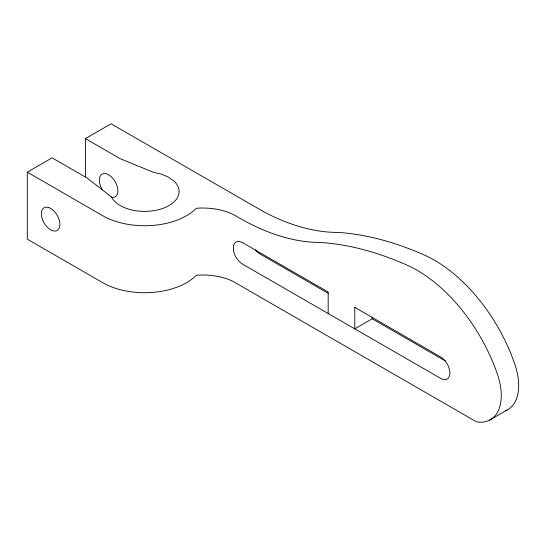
<?xml version="1.0" encoding="UTF-8"?>
<svg xmlns="http://www.w3.org/2000/svg" width="546" height="546" viewBox="0 0 546 546"><rect width="100%" height="100%" fill="white"/><g stroke="black" fill="none" stroke-linecap="round" stroke-linejoin="round"><path stroke-width="0.82" d="M233.552 245.427L233.538 250.983A13.124 7.583 60 0 0 242.513 264.1L354.77 328.829L372.208 318.782L372.215 317.137M27.3 172.161L103.187 215.977A59.282 34.227 0 0 0 196.307 208.279A46.785 27.013 0 0 1 235.865 215.936A256.961 148.362 60 0 0 319.949 242.472L323.034 242.622A422.577 243.994 60 0 1 405.391 264.394L406.845 265.069A126.488 73.028 60 0 1 498.034 376.003A52.962 30.576 60 0 1 476.569 421.887L233.224 281.511A46.785 27.013 0 0 0 196.307 275.273A59.282 34.227 0 0 1 103.187 282.964L27.3 239.148L27.3 172.161L52.116 157.835L87.162 178.071L111.452 196.867A34.459 19.895 0 0 0 158.176 209.794A34.459 19.895 0 0 0 174.283 181.361L168.728 177.279L161.527 174.16L153.18 172.229L120.222 158.702L85.415 138.609L85.415 176.768M85.415 138.609L111.077 123.792L264.148 211.998A256.961 148.362 60 0 0 337.353 232.425L340.438 232.576A422.577 243.994 60 0 1 422.795 254.347L424.249 255.023A126.488 73.028 60 0 1 511.036 353.992L515.458 365.943L517.212 372.522A52.962 30.576 60 0 1 505.466 410.783M489.578 420.14L506.995 410.087M111.022 197.243L113.261 197.461A13.124 7.576 60 0 0 117.192 186.35A13.124 7.576 60 0 0 106.217 173.758L103.979 173.539A13.124 7.576 60 0 0 102.054 189.291M242.547 242.642L328.173 292.008L328.173 313.445M328.644 293.598L260.026 253.979A13.124 7.576 60 0 1 255.385 249.863M372.208 318.782L445.556 361.097M233.538 245.447A13.124 7.583 60 0 1 242.499 242.656M354.798 307.378L354.77 328.829L440.602 378.358A13.124 7.576 60 0 0 449.884 373A13.124 7.576 60 0 0 440.602 356.92L354.798 307.378M48.703 207.528L46.417 207.139A13.124 7.576 60 0 0 41.878 217.642A13.124 7.576 60 0 0 52.553 230.719L54.839 231.108A13.124 7.576 60 0 0 59.377 220.604A13.124 7.576 60 0 0 48.703 207.528"/></g></svg>
